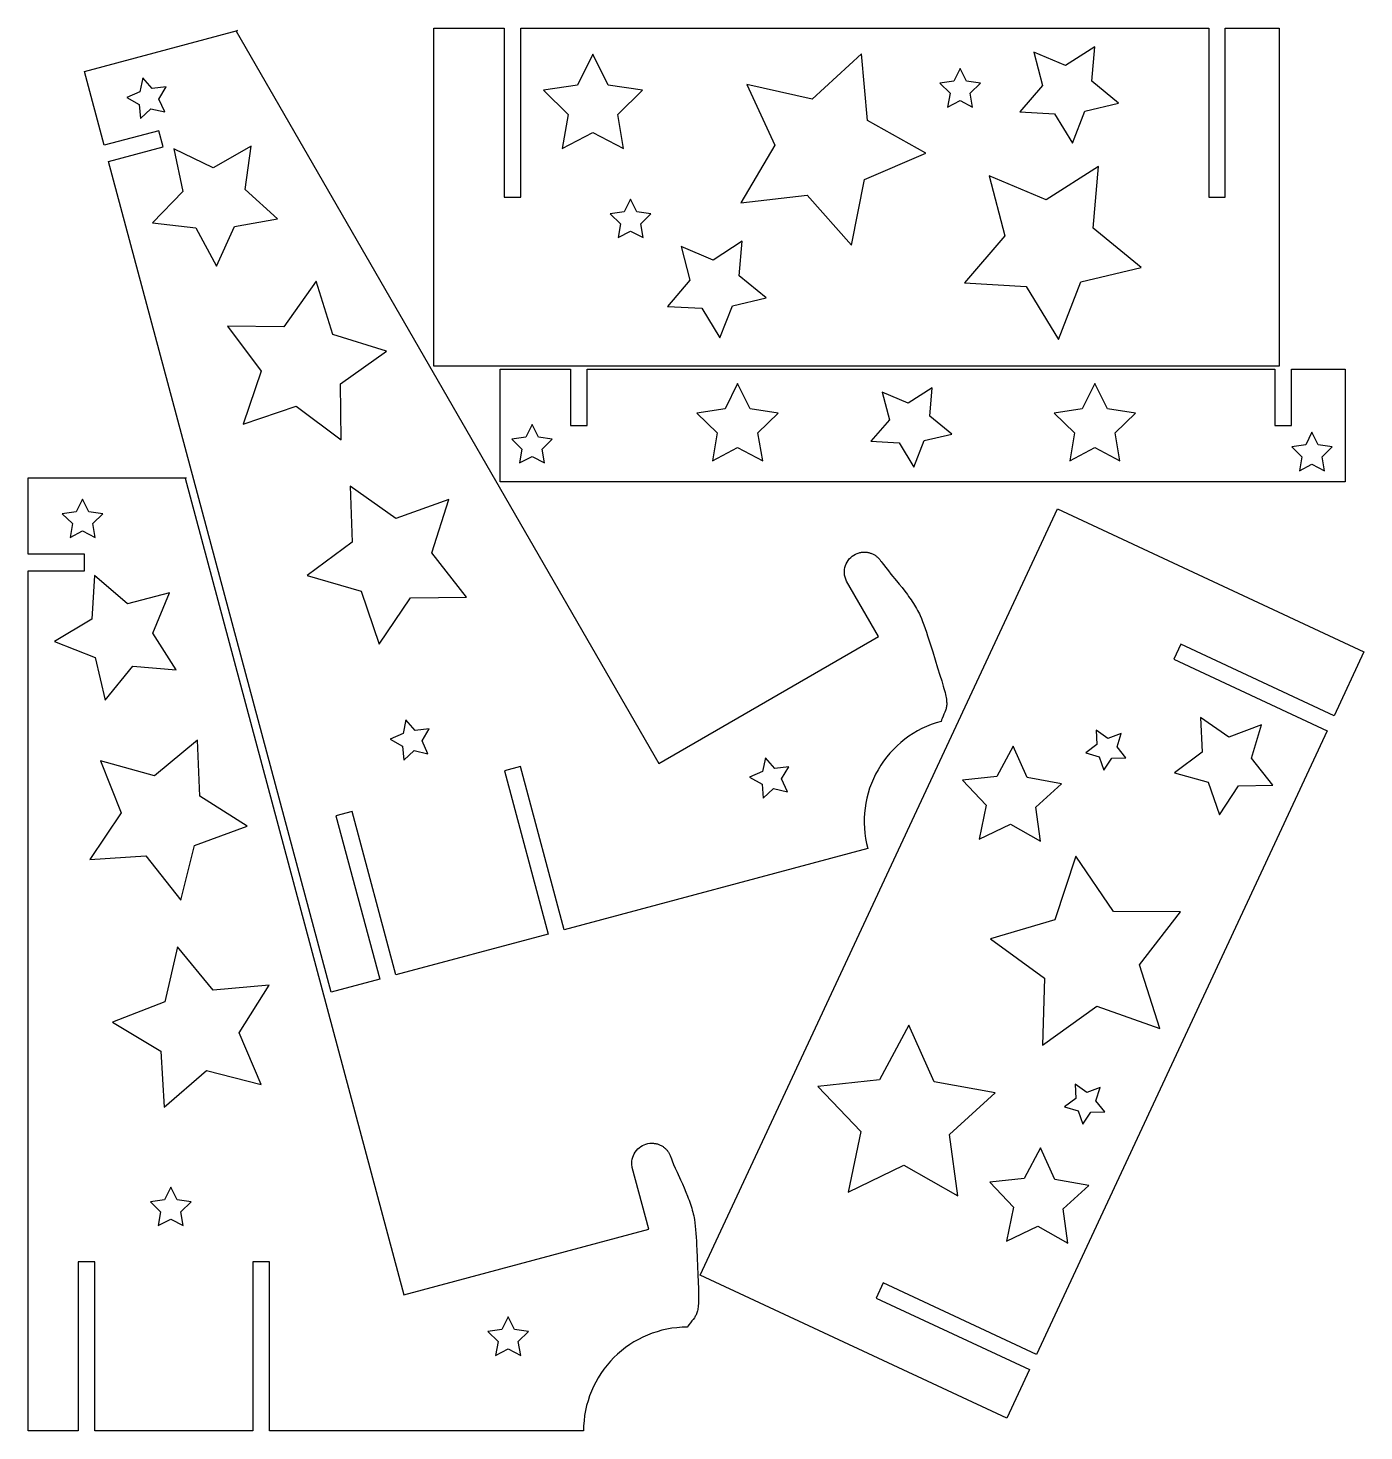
# Model space of a CAD drawing. Extents: x 1 to 475, y 1 to 499.
import ezdxf

# ---------------------------------------------------------------- set-up
doc = ezdxf.new("R2010")
doc.units = 0
doc.layers.add('LAYER_1', color=18, linetype='CONTINUOUS')

msp = doc.modelspace()

# ---------------------------------------------------------------- linework, layer by layer
at = {"layer": 'LAYER_1'}
for points in [[(29.71, 451.58), (49.03, 456.76), (47.5, 462.46), (28.19, 457.28), (21.17, 483.48), (75.42, 498.01), (75.03, 497.79), (225.03, 237.98), (302.98, 282.98), (291.63, 302.63), (291.64, 302.64), (291.47, 302.98), (291.32, 303.34), (291.19, 303.7), (291.08, 304.08, -0.414214), (296.07, 312.73), (296.36, 312.8), (296.64, 312.86), (296.93, 312.9), (297.22, 312.94), (297.5, 312.96), (297.79, 312.97), (298.07, 312.97), (298.35, 312.96), (298.63, 312.93), (298.91, 312.9), (299.18, 312.85), (299.46, 312.8), (299.72, 312.73), (299.99, 312.65), (300.25, 312.57), (300.51, 312.47), (300.76, 312.36), (301.01, 312.25), (301.26, 312.12), (301.5, 311.98), (301.73, 311.84), (301.96, 311.69), (302.18, 311.52), (302.4, 311.35), (302.61, 311.17), (302.81, 310.98), (303, 310.79), (303.19, 310.58), (303.37, 310.37), (303.54, 310.15), (303.71, 309.93), (303.86, 309.69), (303.86, 309.69), (304.26, 309.15), (304.67, 308.6), (305.54, 307.48), (306.44, 306.33), (307.38, 305.17), (309.33, 302.79), (310.31, 301.58), (311.29, 300.36), (312.25, 299.13), (313.18, 297.89), (313.64, 297.27), (314.09, 296.65), (314.52, 296.03), (314.94, 295.41), (315.35, 294.78), (315.74, 294.16), (316.12, 293.54), (316.48, 292.92), (316.82, 292.3), (317.14, 291.69), (317.44, 291.07), (317.72, 290.46), (318.15, 289.43), (318.59, 288.32), (319.03, 287.13), (319.48, 285.88), (319.93, 284.57), (320.38, 283.23), (320.84, 281.84), (321.29, 280.43), (322.19, 277.57), (323.07, 274.72), (323.93, 271.95), (324.75, 269.35), (325.41, 267.25), (325.69, 266.31), (325.95, 265.43), (326.18, 264.62), (326.38, 263.86), (326.56, 263.16), (326.71, 262.51), (326.84, 261.91), (326.94, 261.36), (327.03, 260.84), (327.09, 260.36), (327.13, 259.91), (327.15, 259.5), (327.15, 259.11), (327.14, 258.74), (327.11, 258.39), (327.06, 258.05), (326.99, 257.73), (326.91, 257.42), (326.82, 257.11), (326.71, 256.8), (326.47, 256.16), (326.18, 255.49), (325.86, 254.75), (325.51, 253.91), (325.33, 253.44), (325.14, 252.94, 0.414214), (299.11, 207.86), (191.41, 179), (175.88, 236.96), (170.18, 235.43), (185.71, 177.48), (131.63, 162.98), (116.1, 220.94), (110.4, 219.41), (125.93, 161.46), (108.69, 156.84)], [(1.12, 306.36), (21.12, 306.36), (21.12, 312.26), (1.12, 312.26), (1.12, 339.37), (57.29, 339.37), (56.86, 339.26), (134.51, 49.48), (221.44, 72.78), (215.57, 94.69), (215.58, 94.69), (215.51, 95.07), (215.45, 95.45), (215.42, 95.84), (215.41, 96.24, -0.414214), (222.47, 103.3), (222.76, 103.29), (223.06, 103.27), (223.35, 103.24), (223.63, 103.2), (223.91, 103.15), (224.19, 103.09), (224.46, 103.01), (224.73, 102.93), (225, 102.83), (225.25, 102.73), (225.51, 102.61), (225.76, 102.49), (226, 102.35), (226.24, 102.21), (226.47, 102.06), (226.69, 101.9), (226.91, 101.73), (227.12, 101.55), (227.32, 101.37), (227.52, 101.17), (227.71, 100.97), (227.89, 100.77), (228.06, 100.55), (228.22, 100.33), (228.38, 100.1), (228.53, 99.87), (228.66, 99.63), (228.79, 99.38), (228.91, 99.13), (229.02, 98.87), (229.12, 98.61), (229.21, 98.35), (229.21, 98.35), (229.45, 97.72), (229.71, 97.08), (230.25, 95.77), (230.83, 94.43), (231.44, 93.07), (232.7, 90.27), (233.34, 88.84), (233.96, 87.41), (234.57, 85.97), (235.16, 84.53), (235.44, 83.82), (235.71, 83.1), (235.97, 82.39), (236.21, 81.68), (236.45, 80.97), (236.67, 80.27), (236.87, 79.57), (237.06, 78.88), (237.22, 78.2), (237.37, 77.52), (237.5, 76.85), (237.61, 76.18), (237.76, 75.08), (237.9, 73.89), (238.02, 72.63), (238.13, 71.3), (238.23, 69.93), (238.32, 68.51), (238.4, 67.05), (238.47, 65.57), (238.6, 62.58), (238.71, 59.59), (238.82, 56.7), (238.94, 53.97), (239.04, 51.78), (239.07, 50.79), (239.09, 49.88), (239.1, 49.03), (239.1, 48.25), (239.09, 47.53), (239.07, 46.86), (239.04, 46.25), (238.99, 45.68), (238.94, 45.16), (238.88, 44.68), (238.8, 44.24), (238.71, 43.83), (238.61, 43.46), (238.5, 43.1), (238.38, 42.78), (238.25, 42.46), (238.1, 42.17), (237.94, 41.89), (237.77, 41.61), (237.59, 41.34), (237.19, 40.79), (236.74, 40.22), (236.24, 39.58), (235.68, 38.86), (235.38, 38.46), (235.07, 38.02, 0.414214), (198.26, 1.21), (86.77, 1.21), (86.77, 61.21), (80.87, 61.21), (80.87, 1.21), (24.87, 1.21), (24.87, 61.21), (18.97, 61.21), (18.97, 1.21), (1.12, 1.21)]]:
    msp.add_lwpolyline(points, format="xyb", close=True, dxfattribs=at)
for points in [[(170.12, 498.88), (170.12, 438.87), (176.02, 438.87), (176.02, 498.88), (420.12, 498.88), (420.12, 438.87), (426.02, 438.87), (426.02, 498.88), (445.12, 498.88), (445.12, 378.88), (145.12, 378.88), (145.12, 498.88)], [(207.03, 478.58), (201.59, 489.59), (196.16, 478.58), (184.01, 476.82), (192.8, 468.25), (190.73, 456.15), (201.59, 461.86), (212.46, 456.15), (210.39, 468.25), (219.18, 476.82)], [(299.06, 466.1), (296.87, 489.75), (279.43, 473.62), (256.26, 478.84), (266.21, 457.28), (254.08, 436.85), (277.67, 439.65), (293.34, 421.8), (297.97, 445.1), (319.79, 454.49)], [(378.66, 480.04), (379.68, 492.27), (369.35, 485.64), (358.02, 490.38), (361.14, 478.51), (353.13, 469.21), (365.39, 468.5), (371.76, 458.01), (376.21, 469.45), (388.16, 472.27)], [(334.14, 480.01), (331.92, 484.51), (329.7, 480.01), (324.74, 479.29), (328.33, 475.79), (327.48, 470.85), (331.92, 473.18), (336.36, 470.85), (335.51, 475.79), (339.1, 479.29)], [(45.12, 477.39), (41.81, 481.16), (40.83, 476.24), (36.22, 474.26), (40.6, 471.81), (41.06, 466.81), (44.74, 470.22), (49.64, 469.11), (47.54, 473.67), (50.1, 477.98)], [(66.84, 449.32), (52.9, 456.08), (56.02, 440.91), (45.29, 429.74), (60.68, 428.02), (67.99, 414.36), (74.38, 428.47), (89.62, 431.2), (78.18, 441.64), (80.3, 456.98)], [(379.18, 427.86), (381, 449.79), (362.49, 437.89), (342.2, 446.4), (347.79, 425.12), (333.43, 408.46), (355.39, 407.2), (366.81, 388.39), (374.79, 408.89), (396.2, 413.94)], [(217.16, 433.7), (214.94, 438.2), (212.73, 433.7), (207.76, 432.98), (211.35, 429.48), (210.51, 424.53), (214.94, 426.87), (219.38, 424.53), (218.54, 429.48), (222.13, 432.98)], [(253.55, 410.98), (254.57, 423.22), (244.24, 416.58), (232.92, 421.33), (236.04, 409.45), (228.02, 400.15), (240.28, 399.45), (246.65, 388.95), (251.11, 400.39), (263.06, 403.21)], [(109.27, 390.12), (103.35, 409.14), (91.85, 392.88), (71.93, 393.13), (83.85, 377.16), (77.45, 358.3), (96.32, 364.7), (112.28, 352.78), (112.03, 372.7), (128.29, 384.21)], [(193.62, 377.88), (193.62, 357.88), (199.52, 357.88), (199.52, 377.88), (443.62, 377.88), (443.62, 357.88), (449.52, 357.88), (449.52, 377.88), (468.62, 377.88), (468.62, 337.88), (168.62, 337.88), (168.62, 377.88)], [(257.39, 363.75), (252.93, 372.77), (248.48, 363.75), (238.53, 362.31), (245.73, 355.28), (244.03, 345.37), (252.93, 350.05), (261.84, 345.37), (260.14, 355.28), (267.34, 362.31)], [(321.17, 361.19), (322, 371.21), (313.53, 365.78), (304.26, 369.67), (306.81, 359.94), (300.25, 352.31), (310.29, 351.74), (315.51, 343.14), (319.16, 352.51), (328.95, 354.82)], [(384.17, 363.75), (379.72, 372.77), (375.27, 363.75), (365.31, 362.31), (372.52, 355.28), (370.82, 345.37), (379.72, 350.05), (388.63, 345.37), (386.93, 355.28), (394.13, 362.31)], [(182.23, 353.76), (180.01, 358.26), (177.79, 353.76), (172.82, 353.04), (176.41, 349.54), (175.57, 344.6), (180.01, 346.93), (184.45, 344.6), (183.6, 349.54), (187.19, 353.04)], [(459, 351), (456.78, 355.5), (454.56, 351), (449.6, 350.28), (453.19, 346.78), (452.34, 341.83), (456.78, 344.17), (461.22, 341.83), (460.37, 346.78), (463.97, 350.28)], [(131.7, 324.86), (115.47, 336.41), (116.18, 316.5), (100.18, 304.63), (119.33, 299.15), (125.68, 280.26), (136.81, 296.78), (156.73, 296.98), (144.45, 312.67), (150.42, 331.68)], [(22.69, 327.3), (20.47, 331.8), (18.25, 327.3), (13.28, 326.58), (16.88, 323.08), (16.03, 318.13), (20.47, 320.47), (24.91, 318.13), (24.06, 323.08), (27.65, 326.58)], [(464.66, 254.94), (410.29, 280.3), (407.79, 274.95), (462.17, 249.59), (359.01, 28.36), (304.63, 53.72), (302.14, 48.37), (356.52, 23.02), (348.44, 5.71), (239.69, 56.42), (366.47, 328.31), (475.23, 277.6)], [(36.4, 294.57), (24.69, 304.7), (23.77, 289.24), (10.52, 281.23), (24.94, 275.58), (28.46, 260.5), (38.29, 272.47), (53.72, 271.16), (45.37, 284.2), (51.38, 298.47)], [(430.68, 230.07), (442.95, 230.34), (435.27, 239.92), (438.81, 251.68), (427.32, 247.33), (417.23, 254.33), (417.82, 242.06), (408.05, 234.63), (419.89, 231.4), (423.94, 219.81)], [(138.54, 249.73), (135.23, 253.5), (134.25, 248.58), (129.64, 246.6), (134.02, 244.15), (134.48, 239.16), (138.17, 242.56), (143.06, 241.45), (140.96, 246.01), (143.52, 250.32)], [(385.71, 239.85), (390.73, 239.96), (387.59, 243.88), (389.03, 248.68), (384.34, 246.91), (380.22, 249.76), (380.46, 244.75), (376.47, 241.72), (381.31, 240.39), (382.96, 235.66)], [(62.06, 226.4), (61.27, 246.3), (45.95, 233.57), (26.78, 238.97), (34.15, 220.46), (23.09, 203.89), (42.97, 205.19), (55.31, 189.55), (60.22, 208.86), (78.91, 215.76)], [(349.75, 216.48), (360.41, 210.38), (358.76, 222.55), (367.85, 230.81), (355.76, 233), (350.72, 244.19), (344.9, 233.38), (332.7, 232.04), (341.19, 223.17), (338.69, 211.15)], [(266.12, 236.24), (262.81, 240.01), (261.83, 235.09), (257.22, 233.11), (261.6, 230.66), (262.06, 225.66), (265.74, 229.07), (270.63, 227.96), (268.54, 232.52), (271.1, 236.83)], [(380.46, 151.94), (402.83, 143.93), (395.58, 166.55), (410.11, 185.34), (386.36, 185.44), (372.97, 205.06), (365.54, 182.5), (342.74, 175.84), (361.9, 161.8), (361.19, 138.06)], [(66.84, 157.55), (54.15, 172.91), (49.68, 153.49), (31.15, 146.17), (48.24, 135.92), (49.48, 116.04), (64.51, 129.12), (83.8, 124.15), (76, 142.48), (86.69, 159.3)], [(311.96, 95.49), (331.06, 84.57), (328.1, 106.37), (344.38, 121.17), (322.74, 125.09), (313.7, 145.15), (303.28, 125.77), (281.41, 123.38), (296.62, 107.48), (292.14, 85.94)], [(378.25, 114.27), (383.27, 114.38), (380.13, 118.29), (381.57, 123.09), (376.88, 121.32), (372.76, 124.18), (373, 119.17), (369.01, 116.13), (373.85, 114.81), (375.5, 110.07)], [(359.46, 73.9), (370.12, 67.81), (368.47, 79.98), (377.56, 88.24), (365.48, 90.43), (360.43, 101.62), (354.62, 90.81), (342.41, 89.47), (350.9, 80.6), (348.4, 68.58)], [(54, 83.22), (51.78, 87.72), (49.56, 83.22), (44.6, 82.5), (48.19, 79), (47.34, 74.05), (51.78, 76.39), (56.22, 74.05), (55.37, 79), (58.97, 82.5)], [(173.74, 37.17), (171.52, 41.66), (169.3, 37.17), (164.34, 36.45), (167.93, 32.94), (167.08, 28), (171.52, 30.33), (175.96, 28), (175.11, 32.94), (178.7, 36.45)]]:
    msp.add_lwpolyline(points, close=True, dxfattribs=at)

doc.saveas('drawing.dxf')
